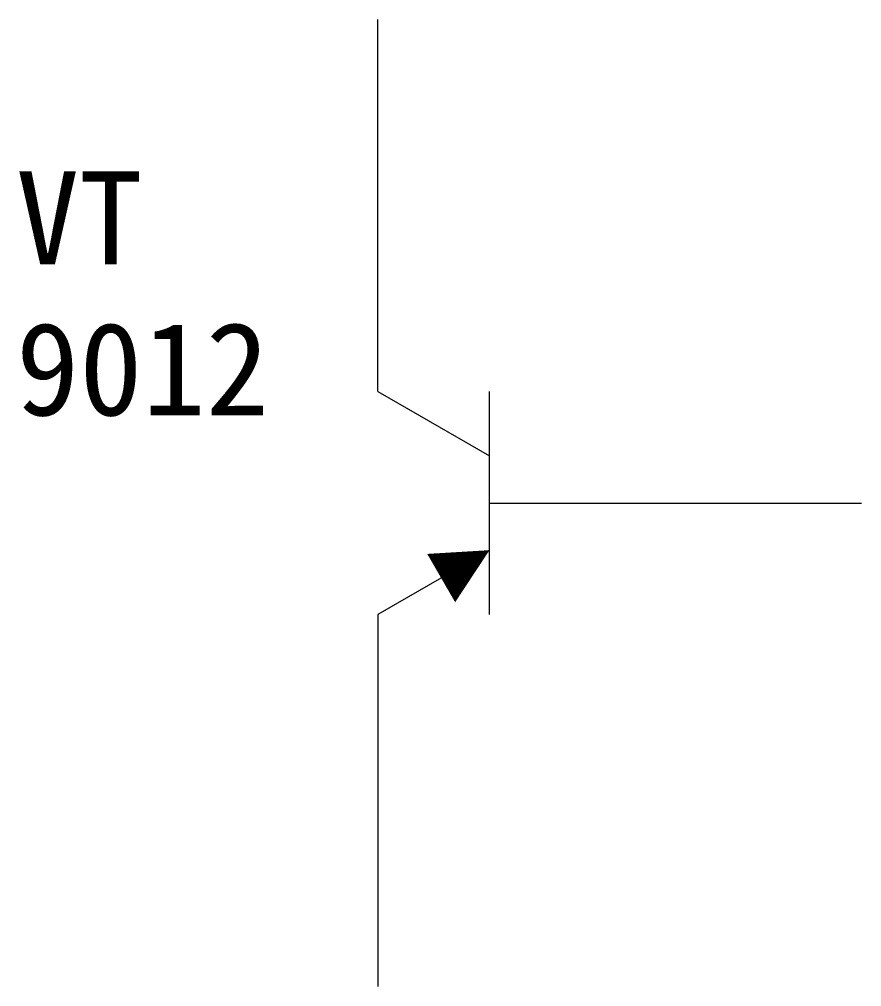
# Model space of a CAD drawing. Header units: millimetres. Extents: x -22.6 to 0, y -13 to 13.
import ezdxf

# ---------------------------------------------------------------- set-up
doc = ezdxf.new("R2010")
doc.units = ezdxf.units.MM
doc.styles.get("Standard").update_dxf_attribs({"font": ''})
doc.styles.get('Standard').set_extended_font_data('SimSun')

msp = doc.modelspace()

# ---------------------------------------------------------------- linework, layer by layer
for p, q in [((-13, 3), (-13, 13)), ((-13, 3), (-10, 1.268)), ((-10, -3), (-10, 3)), ((-10, 0), (0, 0)), ((-10, -1.268), (-13, -3)), ((-13, -3), (-13, -13))]:
    msp.add_line(p, q)
msp.add_lwpolyline([(-10, -1.268, 0, 1.5, 0), (-11.299, -2.018, 1.5, 1.5, 0)], format="xyseb")

# ---------------------------------------------------------------- texts
for tag, p, s in [('VT', (-22.727, 6.411), 'VT1'), ('9012', (-22.727, 2.356), '9012')]:
    msp.add_attdef(tag, p, s, height=2.5)

doc.saveas('drawing.dxf')
